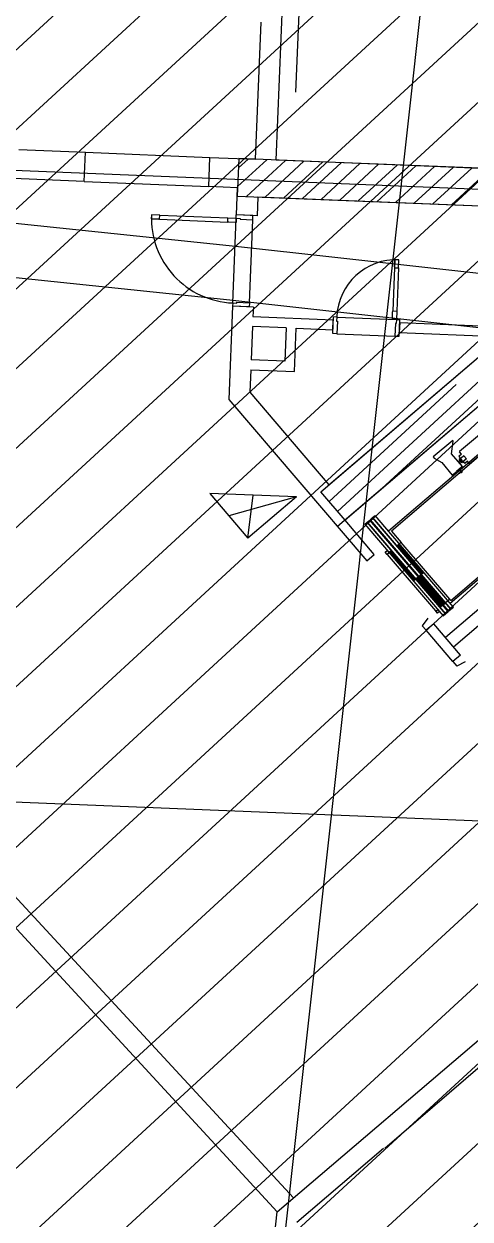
# Model space of a CAD drawing. Extents: x -678889171 to 586587, y -792238163 to 335485.
# Drawn here: x -678818938 to -678813570, y -792152163 to -792137776 of the extents above; entities that cross this region are included whole.
import ezdxf
from ezdxf.enums import TextEntityAlignment as Align

# ---------------------------------------------------------------- set-up
doc = ezdxf.new("R2010")
doc.units = 0
doc.header["$MEASUREMENT"] = 0
for name, color, linetype in [('A-FLOR-PATT', 252, 'Continuous'), ('A-SITE-PATT', 252, 'Continuous'), ('A-WALL', 252, 'Continuous')]:
    doc.layers.add(name, color=color, linetype=linetype)
doc.layers.add('BASEMENT3 LAYOUT$0$HATCH6', color=252, linetype='Continuous', lineweight=15)
doc.styles.add('Ground floor Towers$0$$Bas01-Rname$0$EN-SC', font='swissc.ttf')
doc.styles.add('Ground floor Towers$0$$Bas01-Rname$0$EN-SCL', font='swisscl.ttf')
doc.styles.add('Ground floor Towers$0$04-Ground Floor$0$V2-lower ground$0$LEVEL  FOR LICENSE LOWER GR$0$$LG- LEVEL$0$AR-SR', font='sarb.shx')

# ---------------------------------------------------------------- blocks, each defined once
blk = doc.blocks.new('A$C61C61320')
at = {"layer": 'BASEMENT3 LAYOUT$0$HATCH6'}
h = blk.add_hatch(dxfattribs=at)
h.set_pattern_fill('JIS_WOOD', color=256, scale=1000, style=0)
h.set_pattern_definition([(45, (-845711.5632553247, -470537.5133829243), (-499.9999991609842, 499.9999991609843), [])])
h.paths.add_polyline_path([(-57054.4839232408, -202715.6827627594), (-61988.72938809986, -237934.2497828866), (-80426.45722685638, -233625.2072105513), (-117920.8563015934, -232159.4412755717), (-127624.8318891085, -221284.5855308848), (-127624.8318891085, -154987.425217584), (-104462.5924733605, -154589.848100547), (-93882.62928564264, -154028.8445178776), (-93529.7361727003, -176713.0896850609), (-93352.28011348587, -178273.3977080029), (-93352.28011348587, -194674.8746110406), (-91405.28890382661, -196764.3988851835), (-82930.71560722869, -197602.72102616), (-65142.08317814791, -199622.3395659931), (-55832.26724016038, -200866.3395951205)])
blk = doc.blocks.new('GR')
at = {"layer": 'A-FLOR-PATT'}
for p, q in [((-13480, 45010), (-13480, 94940)), ((-13682.44862023259, 44184.36971354306), (-13682.44862023246, 52998.76551727529)), ((-11990, 46510), (-14569.32633613347, 9596.552753227174)), ((-13932.44862023253, 44184.37018890676), (-13932.44862023248, 45835.95936103509)), ((-16781.9768879833, 44184.37560715574), (-15980.42207913136, 44184.37408303556)), ((-15980.42274750812, 43832.86596392711, -2.200586795372253e-05), (-15980.42207913136, 44184.37408303557)), ((-15980.42207913136, 44184.37408303556), (-14480.42207913407, 44184.37123085349)), ((-14480.42274751084, 43832.86311174509, -2.200586795372134e-05), (-14480.42207913407, 44184.37123085349)), ((-14480.42207913407, 44184.37123085349), (-13932.44862023253, 44184.37018890677)), ((-14132.87216071389, 44071.43537195423), (-14021.54960906215, 44182.75792360597)), ((-14132.872160714, 43846.92896892747), (-13797.04320603551, 44182.75792360597)), ((-6632.800941976835, 44182.75792360574, -6.574195595121094e-08), (-14132.87216071383, 44182.75792360574, -6.574195595121094e-08)), ((-14132.87216071383, 44182.75792360574, -6.574195595121094e-08), (-14132.87216071383, 43732.75792360574, -6.574195595121094e-08)), ((-14022.53976087924, 43732.75496573525), (-13572.53680300852, 44182.75792360597)), ((-13798.03937642125, 43732.7489471666), (-13348.03039998189, 44182.75792360597)), ((-6631.822511630569, 44184.35630709675), (-13682.44862023259, 44184.36971354306)), ((-13573.53899196314, 43732.74292859796), (-13123.52399695513, 44182.75792360597)), ((-13349.03860750515, 43732.73691002931), (-12899.0175939285, 44182.75792360597)), ((-13124.53822304716, 43732.73089146067), (-12674.51119090186, 44182.75792360597)), ((-12900.03783858882, 43732.72487289202), (-12450.00478787487, 44182.75792360597)), ((-12675.53745413083, 43732.71885432338), (-12225.49838484824, 44182.75792360597)), ((-12451.03706967284, 43732.71283575462), (-12000.99198182148, 44182.75792360597)), ((-12226.53668521473, 43732.70681718609), (-11776.48557879485, 44182.75792360597)), ((-12002.03630075674, 43732.70079861744), (-11551.97917576821, 44182.75792360597)), ((-11777.53591629828, 43732.69478004891), (-11327.47277274122, 44182.75792360597)), ((-11553.0355318404, 43732.68876148015), (-11102.96636971459, 44182.75792360597)), ((-53765, 43935), (-6270, 43935)), ((-15980.42274750813, 43832.86491812703, 2.665143397684188e-06), (-29382.37554107659, 43832.86491812696, 2.19978351567923e-05)), ((-15980.42274750812, 43832.86596392711, -2.200586795372253e-05), (-14480.42274751084, 43832.86311174509, -2.20058679537209e-05)), ((-14132.87216071383, 43832.86491812705), (-14480.4227475074, 43832.86491812705, 5.01351442485493e-07)), ((-14132.87216071383, 43504.3825157469), (-14132.87216071383, 43832.86491812705)), ((-14132.87216071383, 43732.75792360574, -6.574195595121094e-08), (-8264.120739980135, 43732.60058987408, -6.574195595121094e-08)), ((-13885.18496600981, 43732.75128342832, 8.468405885665512e-05), (-10310.20194827867, 43732.65544269859, 8.468405885665512e-05)), ((-13885.18496600981, 43732.75128342832), (-13885.18496600981, 43504.3825157469)), ((-15055.18496600955, 43464.38251574692), (-15155.18496600952, 43464.38251574692)), ((-15155.18496600952, 43464.38251574692), (-15155.18496600952, 43414.38251574693)), ((-15055.18496600955, 43414.38251574693), (-15055.18496600955, 43464.38251574692)), ((-15055.18496600955, 43464.38251574691), (-14235.18496600978, 43464.38251574692)), ((-14235.18496600978, 43414.38251574693), (-14235.18496600978, 43464.38251574692)), ((-14235.18496600978, 43464.38251574692), (-14135.18496600981, 43464.38251574692)), ((-13935.18496600988, 43504.3825157469), (-14135.18496600981, 43504.3825157469)), ((-14135.18496600981, 43464.38251574691), (-14135.18496600981, 43504.3825157469)), ((-14135.18496600981, 43464.38251574691), (-14085.18496600983, 43464.38251574691)), ((-14135.18496600981, 43464.38251574692), (-14135.18496600981, 43414.38251574693)), ((-14135.18496600981, 42444.38251574721), (-14135.18496600981, 43464.38251574692)), ((-13885.18496600981, 43504.3825157469), (-14132.87216071383, 43504.3825157469)), ((-14085.18496600983, 43464.38251574691), (-14085.18496600983, 43454.38251574691)), ((-14085.18496600983, 43454.38251574691), (-13935.18496600988, 43454.38251574691)), ((-13935.18496600988, 43454.38251574691), (-13935.18496600988, 43504.3825157469)), ((-13935.18496600988, 42454.38251574721), (-13935.18496600988, 43454.38251574691)), ((-15155.18496600952, 43414.38251574693), (-15068.18496600954, 43414.38251574693)), ((-15068.18496600954, 43414.38251574693), (-15155.18496600952, 43414.38251574693)), ((-15155.18496600952, 43414.38251574693), (-15055.18496600955, 43414.38251574693)), ((-15055.18496600955, 43414.38251574693), (-14235.18496600978, 43414.38251574693)), ((-14222.18496600978, 43414.38251574693), (-14235.18496600978, 43414.38251574693)), ((-14135.18496600981, 43414.38251574693), (-14222.18496600978, 43414.38251574693)), ((-12158.63369813042, 43045.69490375971, 9.87880164706029e-07), (-12208.6336981304, 43045.69490375971, 9.87880164706029e-07)), ((-12208.6336981304, 43045.69490375971, 9.87880164706029e-07), (-12208.6336981304, 42958.69490375974, 9.87880164706029e-07)), ((-12208.6336981304, 42958.69490375974, 9.87880164706029e-07), (-12208.6336981304, 43045.69490375971, 9.87880164706029e-07)), ((-12208.6336981304, 43045.69490375971, 9.87880164706029e-07), (-12208.6336981304, 42945.69490375974, 9.87880164706029e-07)), ((-12158.63369813042, 42945.69490375974, 9.87880164706029e-07), (-12158.63369813042, 43045.69490375971, 9.87880164706029e-07)), ((-12208.6336981304, 42945.69490375974, 9.87880164706029e-07), (-12158.63369813042, 42945.69490375974, 9.87880164706029e-07)), ((-12208.63369813041, 42945.69490375974, 9.902279391871713e-07), (-12208.6336981304, 42425.69490375997, 1.00243636648911e-06)), ((-12158.63369813043, 42945.69490375974, 9.902279391871713e-07), (-12158.63369813042, 42425.69490375997, 1.00243636648911e-06)), ((-14135.18496600981, 42444.38251574721), (-14085.18496600983, 42444.38251574721)), ((-14135.18496600981, 42444.38251574721), (-14135.18496600981, 42404.38251574722)), ((-14085.18496600983, 42444.38251574721), (-14085.18496600983, 42454.38251574721)), ((-14085.18496600983, 42454.38251574721), (-13935.18496600988, 42454.38251574722)), ((-13935.18496600988, 42454.38251574722), (-13935.18496600988, 42404.38251574723)), ((-13885.18496600981, 42404.38251574722), (-14135.18496600981, 42404.38251574721)), ((-13935.18496600988, 42404.38251574723), (-14135.18496600981, 42404.38251574722)), ((-14135.18496600981, 42404.38251574721), (-14135.18496600981, 41281.5465861359)), ((-13885.18496600981, 42404.38251574722), (-13885.18496600981, 42290.64056044896)), ((-12918.63369813011, 42125.69490376007, 1.009479689932537e-06), (-12918.63369813011, 42325.69490376001, 1.004784140970253e-06)), ((-12878.63369813012, 42325.69490376001, 1.004784140970253e-06), (-12918.63369813011, 42325.69490376001, 1.004784140970253e-06)), ((-12878.63369813012, 42325.69490376001, 1.004784140970253e-06), (-12878.63369813012, 42275.69490376002, 1.005958028210824e-06)), ((-12878.63369813012, 42325.69490376001, 1.004784140970253e-06), (-12158.63369813042, 42325.69490376001, 1.004784140970253e-06)), ((-12208.6336981304, 42425.69490375997, 1.002741577171659e-06), (-12158.63369813042, 42425.69490375997, 1.002741577171659e-06)), ((-12208.6336981304, 42412.69490375997, 1.002741577171659e-06), (-12208.6336981304, 42425.69490375997, 1.002741577171659e-06)), ((-12208.6336981304, 42325.69490376001, 1.002741577171659e-06), (-12208.6336981304, 42412.69490375997, 1.002741577171659e-06)), ((-12158.63369813042, 42325.69490376001, 1.002741577171659e-06), (-12208.6336981304, 42325.69490376001, 1.002741577171659e-06)), ((-12158.63369813042, 42425.69490375997, 1.002741577171659e-06), (-12158.63369813042, 42325.69490376001, 1.002741577171659e-06)), ((-12158.63369813042, 42325.69490376001, 1.004784140970253e-06), (-12158.63369813042, 42275.69490376002, 1.005958028210824e-06)), ((-12158.63369813042, 42325.69490376001, 1.004784140970253e-06), (-12118.63369813044, 42325.69490376001, 1.004784140970253e-06)), ((-12118.63369813043, 42125.69490376007, 1.009479689932537e-06), (-12118.63369813044, 42325.69490376001, 1.004784140970253e-06)), ((-13885.18496600981, 42290.64056044896, 1.811560049670322e-08), (-12918.63369813011, 42290.64056044896, 1.811560049670322e-08)), ((-13885.18496600981, 42170.64056044896, 1.722992556921874e-07), (-13885.18496600981, 41770.64056044896, 1.722992556921874e-07)), ((-13480, 42170.64056044896, 1.811560049670322e-08), (-13885.18496600981, 42170.64056044896, 1.811560049670322e-08)), ((-13480, 42170.64056044896, 1.811560049665727e-08), (-13480, 41770.64056044896, -5.400327072241117e-07)), ((-13360, 41650.64056044896, 1.811560049670322e-08), (-13360, 42170.64056044896, 1.811560049670322e-08)), ((-13360, 42170.64056044896, 1.811560049670322e-08), (-12918.63369813011, 42170.64056044895, 1.811560049670322e-08)), ((-12985.04113831531, 40216.59819416385, 1.811560049670516e-08), (-10747.7615145793, 42290.57045197785, 5.204188077512392e-07)), ((-12918.63369813011, 42170.64056044896, 1.706037783857931e-08), (-12918.63369813011, 42290.64056044896, 1.424304846120755e-08)), ((-12889.302231961, 40305.35528142507, 1.811560049670518e-08), (-10747.82650965806, 42290.64056044896, 1.811560049670513e-08)), ((-12878.63369813012, 42275.69490376002, 1.005958028210824e-06), (-12868.63369813013, 42275.69490376002, 1.005958028210824e-06)), ((-12868.63369813013, 42275.69490376002, 1.005958028210824e-06), (-12868.63369813012, 42125.69490376007, 1.009479689932537e-06)), ((-12168.63369813042, 42275.69490376002, 1.005958028210824e-06), (-12168.63369813042, 42125.69490376007, 1.009479689932537e-06)), ((-12158.63369813042, 42275.69490376002, 1.005958028210824e-06), (-12168.63369813042, 42275.69490376002, 1.005958028210824e-06)), ((-12118.63369813044, 42290.64056044896, 1.811560049670322e-08), (-10747.82650965805, 42290.64056044896, 1.811560049670322e-08)), ((-12118.63369813044, 42290.64056044896, 1.424304846120749e-08), (-12118.63369813044, 42170.64056044895, 1.811560049670322e-08)), ((-12118.63369813044, 42170.64056044896, 1.811560049670322e-08), (-10877.26739626087, 42170.64056044895, 1.811560049670322e-08)), ((-12868.63369813012, 42125.69490376007, 1.009479689932537e-06), (-12918.63369813011, 42125.69490376007, 1.009479689932537e-06)), ((-12868.63369813013, 42125.69490376007, 1.009479689932537e-06), (-12168.63369813042, 42125.69490376007, 1.009479689932537e-06)), ((-12772.09693225132, 39987.46270125448, 8.856752772241227e-09), (-10620.82554693481, 42138.73408657098, 8.856752772241227e-09)), ((-12250.48091501379, 40284.57231546528, 8.856752772241227e-09), (-10512.82088654393, 42022.23234393514, 8.856752772241227e-09)), ((-12168.63369813042, 42125.69490376007, 1.009479689932537e-06), (-12118.63369813043, 42125.69490376007, 1.009479689932537e-06)), ((-13480, 41770.64056044896, 1.811560049670322e-08), (-13885.18496600981, 41770.64056044896, 1.811560049670322e-08)), ((-13885.18496600981, 41650.64056044896), (-13885.18496600981, 41379.60141180374)), ((-13885.18496600981, 41650.64056044896, 1.811560049670322e-08), (-13360, 41650.64056044896, 1.811560049670322e-08)), ((-10772.17054085212, 41654.97545971321, 1.811583557541593e-08), (-12679.02260542693, 39887.31143557965, 1.811560049670516e-08)), ((-10772.16997873417, 41654.97598080014, 1.811560049670516e-08), (-12112.06786069001, 40412.82008826701, 1.811560049670516e-08)), ((-12880.2388303295, 40103.82720620303, 8.856752772241227e-09), (-11409.74036573251, 41574.32567080002, 8.856752772241227e-09)), ((-13885.18496600981, 41379.60141180374), (-12889.302231961, 40305.35528142507, 1.81155917500238e-08)), ((-14135.18496600981, 41281.5465861359), (-12398.4130688522, 39408.11267059166)), ((-10575.65756517858, 41234.16749264095, -1.580818474063479e-08), (-12150.29866549175, 39774.46620327191, -1.535277412321857e-08)), ((-10576.70907708842, 41206.40820597554, -1.580374321783511e-08), (-12116.77721911122, 39778.75624631318, -1.535833163593102e-08)), ((-11036.64300460153, 41042.38228947577, -1.571124618406145e-08), (-11336.9365408016, 40770.23706291781, -1.562535876993317e-08)), ((-11423.77015332464, 40896.22690521755, -1.563214091938233e-08), (-11651.26525650645, 40690.05627903727, -1.556707469655789e-08)), ((-11430.66493149448, 40738.32993077575, -1.560674377461494e-08), (-11416.76035203447, 40888.49207170941, -1.563196969574418e-08)), ((-11416.76035203447, 40888.49207170941, -1.563196969574418e-08), (-11423.77015332464, 40896.22690521755, -1.563214091938233e-08)), ((-10904.69380384608, 40896.78542343944, -1.570802315087248e-08), (-11204.98734004621, 40624.64019688142, -1.562213573674419e-08)), ((-11294.59231821549, 40588.18316267574, -1.56034200216388e-08), (-11430.66493149448, 40738.32993077575, -1.560674377461494e-08)), ((-11309.93526291579, 40735.87105200424, -1.562399299721614e-08), (-11341.78457736122, 40707.00716433902, -1.561488372602072e-08)), ((-11309.93526291579, 40735.87105200424, -1.562399299721614e-08), (-11337.14978557162, 40765.90040562425, -1.562465774781136e-08)), ((-11282.81469041336, 40719.8441189283, -1.562547748343294e-08), (-11315.57398527156, 40690.15554875829, -1.561610794734621e-08)), ((-11249.82739022456, 40683.44490241919, -1.562467172513569e-08), (-11282.81469041336, 40719.8441189283, -1.562547748343294e-08)), ((-11651.26525650645, 40690.05627903727, -1.556707469655789e-08), (-11638.48267768335, 40675.95158264001, -1.55667624652177e-08)), ((-11638.48267768335, 40675.95158264001, -1.55667624652177e-08), (-11543.14695866196, 40625.61867373164, -1.557290853546857e-08)), ((-11543.14695866196, 40625.61867373164, -1.557290853546857e-08), (-11412.4347816637, 40481.38677831429, -1.556971571821572e-08)), ((-11304.37460765231, 40579.31782574995, -1.560062217405735e-08), (-11361.24838344776, 40527.77516920491, -1.558435561835124e-08)), ((-11351.44568794337, 40656.40329500943, -1.560565621723709e-08), (-11355.20648231247, 40655.06672301119, -1.560490060250999e-08)), ((-11355.20648231247, 40655.06672301119, -1.560490060250999e-08), (-11321.39449961891, 40617.75752608936, -1.560407470025531e-08)), ((-11336.09310145958, 40641.52015315613, -1.560559901397944e-08), (-11351.44568794337, 40656.40329500943, -1.560565621723709e-08)), ((-11341.78457736122, 40707.00716433902, -1.561488372602072e-08), (-11321.57985599554, 40684.71264422716, -1.561439019906365e-08)), ((-11319.21390692249, 40686.85681873943, -1.561506688778102e-08), (-11337.41351517709, 40670.36316864494, -1.560986158995505e-08)), ((-11325.86796011095, 40657.62344286686, -1.560957957455103e-08), (-11337.41351517709, 40670.36316864494, -1.560986158995505e-08)), ((-11325.01408993459, 40651.56066265108, -1.560876773903099e-08), (-11336.09310145958, 40641.52015315613, -1.560559901397944e-08)), ((-11333.00054206687, 40638.10772660842, -1.560552347413908e-08), (-11321.92153054185, 40648.14823610339, -1.560869219919063e-08)), ((-11319.69541151164, 40621.36904911949, -1.5604880674876e-08), (-11333.00054206687, 40638.10772660842, -1.560552347413908e-08)), ((-11332.81149555006, 40553.54649747744, -1.559248889620429e-08), (-11294.59231821549, 40588.18316267574, -1.56034200216388e-08)), ((-11329.82668104279, 40693.8124483544, -1.561459163863796e-08), (-11321.57985599554, 40684.71264422716, -1.561439019906365e-08)), ((-11313.24203290703, 40675.69530835035, -1.561421478597847e-08), (-11329.16669012979, 40661.26336451776, -1.560966015038076e-08)), ((-11325.86796011095, 40657.62344286686, -1.560957957455103e-08), (-11329.16669012979, 40661.26336451776, -1.560966015038076e-08)), ((-11309.94330288819, 40672.0553866995, -1.561413421014874e-08), (-11325.86796011095, 40657.62344286686, -1.560957957455103e-08)), ((-11309.94330288819, 40672.0553866995, -1.561413421014874e-08), (-11325.86796011095, 40657.62344286686, -1.560957957455103e-08)), ((-11325.58844948991, 40550.14832126286, -1.559301869468795e-08), (-11301.80101189698, 40574.19206076177, -1.560020619513478e-08)), ((-11320.77344381023, 40656.0253178295, -1.561007661747152e-08), (-11325.01408993459, 40651.56066265108, -1.560876773903099e-08)), ((-11321.92153054185, 40648.14823610339, -1.560869219919063e-08), (-11317.06237253896, 40651.93040597224, -1.560998596966308e-08)), ((-11321.39449961891, 40617.75752608936, -1.560407470025531e-08), (-11319.69541151164, 40621.36904911949, -1.5604880674876e-08)), ((-11309.21669256856, 40666.49878563941, -1.5613381981591e-08), (-11320.77344381023, 40656.0253178295, -1.561007661747152e-08)), ((-11316.60483840251, 40691.29302427421, -1.561613312729299e-08), (-11320.24476005335, 40687.99429425535, -1.561509206772782e-08)), ((-11319.21390692249, 40686.85681873943, -1.561506688778102e-08), (-11320.24476005335, 40687.99429425535, -1.561509206772782e-08)), ((-11317.06237253896, 40651.93040597224, -1.560998596966308e-08), (-11305.50562129734, 40662.40387378218, -1.561329133378256e-08)), ((-11315.57398527156, 40690.15554875829, -1.561610794734621e-08), (-11316.60483840251, 40691.29302427421, -1.561613312729299e-08)), ((-11300.04711283147, 40661.13562174675, -1.561389248265958e-08), (-11315.97177005425, 40646.70367791408, -1.560933784706186e-08)), ((-11300.04711283147, 40661.13562174675, -1.561389248265958e-08), (-11315.97177005425, 40646.70367791408, -1.560933784706186e-08)), ((-11312.67304003536, 40643.06375626318, -1.560925727123214e-08), (-11315.97177005425, 40646.70367791408, -1.560933784706186e-08)), ((-11304.42621498823, 40633.96395213587, -1.560905583165781e-08), (-11315.97177005425, 40646.70367791408, -1.560933784706186e-08)), ((-11296.74838281266, 40657.49570009579, -1.561381190682984e-08), (-11313.24203290703, 40675.69530835035, -1.561421478597847e-08)), ((-11296.74838281266, 40657.49570009579, -1.561381190682984e-08), (-11312.67304003536, 40643.06375626318, -1.560925727123214e-08)), ((-11309.44806677895, 40671.26118099594, -1.561408384388912e-08), (-11310.26760038809, 40667.6583901246, -1.561340765139999e-08)), ((-11310.26760038809, 40667.6583901246, -1.561340765139999e-08), (-11304.45471347787, 40661.244269297, -1.561326566397356e-08)), ((-11304.47476816649, 40661.26639826624, -1.561326615383576e-08), (-11310.24754569947, 40667.6362611554, -1.56134071615378e-08)), ((-11305.50562129734, 40662.40387378218, -1.561329133378256e-08), (-11309.21669256856, 40666.49878563941, -1.5613381981591e-08)), ((-11300.78890047938, 40661.7063866623, -1.561387233233609e-08), (-11304.45471347787, 40661.244269297, -1.561326566397356e-08)), ((-11286.22660673357, 40650.45760223034, -1.561426112948378e-08), (-11304.42621498823, 40633.96395213587, -1.560905583165781e-08)), ((-11301.80101189698, 40574.19206076177, -1.560020619513478e-08), (-11304.37460765231, 40579.31782574995, -1.560062217405735e-08)), ((-11288.59255580674, 40648.31342771806, -1.56135844407664e-08), (-11268.38783444103, 40626.01890760623, -1.561309091380934e-08)), ((-11280.34573075952, 40639.21362359075, -1.561338300119208e-08), (-11288.59255580674, 40648.31342771806, -1.56135844407664e-08)), ((-11288.59255580674, 40648.31342771806, -1.56135844407664e-08), (-11280.34573075952, 40639.21362359075, -1.561338300119208e-08)), ((-11286.22660673357, 40650.45760223034, -1.561426112948378e-08), (-11285.19575360278, 40649.32012671445, -1.561423594953699e-08)), ((-11281.55583195182, 40652.61885673331, -1.561527700910218e-08), (-11285.19575360278, 40649.32012671445, -1.561423594953699e-08)), ((-11249.82739022456, 40683.44490241919, -1.562467172513569e-08), (-11282.58668508273, 40653.75633224921, -1.561530218904896e-08)), ((-11282.58668508273, 40653.75633224921, -1.561530218904896e-08), (-11281.55583195182, 40652.61885673331, -1.561527700910218e-08)), ((-11236.53851999561, 40654.88279527147, -1.562220018500476e-08), (-11268.38783444103, 40626.01890760623, -1.561309091380934e-08)), ((-11209.32399733982, 40624.85344165148, -1.562153543440954e-08), (-11236.53851999561, 40654.88279527147, -1.562220018500476e-08)), ((-11412.4347816637, 40481.38677831429, -1.556971571821572e-08), (-11332.81149555006, 40553.54649747744, -1.559248889620429e-08)), ((-11361.24838344776, 40527.77516920491, -1.558435561835124e-08), (-11356.39983666062, 40524.71111047854, -1.558459030165692e-08)), ((-11356.39983666062, 40524.71111047854, -1.558459030165692e-08), (-11330.13835155353, 40546.02490873928, -1.559171737023147e-08)), ((-11330.13835155353, 40546.02490873928, -1.559171737023147e-08), (-11322.71620901104, 40537.8350850247, -1.559153607461458e-08)), ((-11318.16630694736, 40541.95849754831, -1.559283739907107e-08), (-11325.58844948991, 40550.14832126286, -1.559301869468795e-08)), ((-11310.9502329856, 40520.7373774759, -1.559061306732219e-08), (-11324.82743427972, 40508.16096927887, -1.558664402772989e-08)), ((-11324.82743427972, 40508.16096927887, -1.558664402772989e-08), (-11323.38423989643, 40506.56850355665, -1.558660877580439e-08)), ((-11323.38423989643, 40506.56850355665, -1.558660877580439e-08), (-11286.9850233873, 40539.55580374551, -1.559701937145631e-08)), ((-11322.71620901104, 40537.8350850247, -1.559153607461458e-08), (-11319.95776710648, 40532.04815920402, -1.559104495749049e-08)), ((-11319.95776710648, 40532.04815920402, -1.559104495749049e-08), (-11302.63943450744, 40512.93857053671, -1.559062193438441e-08)), ((-11312.6779238047, 40538.64561924172, -1.559312707662085e-08), (-11318.16630694736, 40541.95849754831, -1.559283739907107e-08)), ((-11295.35959120555, 40519.53603057448, -1.55927040535148e-08), (-11312.6779238047, 40538.64561924172, -1.559312707662085e-08)), ((-11302.70340793842, 40511.63757334863, -1.559041162774787e-08), (-11310.9502329856, 40520.7373774759, -1.559061306732219e-08)), ((-11294.05859401746, 40519.47205714348, -1.559288414421521e-08), (-11302.70340793842, 40511.63757334863, -1.559041162774787e-08)), ((-11302.63943450744, 40512.93857053671, -1.559062193438441e-08), (-11295.35959120555, 40519.53603057448, -1.55927040535148e-08)), ((-11288.42821777059, 40541.14826946778, -1.559705462338181e-08), (-11302.30541906468, 40528.57186127079, -1.559308558378952e-08)), ((-11302.30541906468, 40528.57186127079, -1.559308558378952e-08), (-11294.05859401746, 40519.47205714348, -1.559288414421521e-08)), ((-11286.9850233873, 40539.55580374551, -1.559701937145631e-08), (-11288.42821777059, 40541.14826946778, -1.559705462338181e-08)), ((-12112.06786069001, 40412.82008826701, 1.811560049670516e-08), (-12767.02443919418, 39805.72910138726, 1.811560049670516e-08)), ((-9507.677753963055, 40290.91608224251), (-11414.49706156044, 38523.28369836474)), ((-11375.77319757984, 38938.95304458956, -1.533680915904714e-08), (-9801.132097266673, 40398.65433395858, -1.579221977646336e-08)), ((-11368.95952595491, 38972.0538862061, -1.534291718776551e-08), (-9828.89138393206, 40399.70584586841, -1.57883287696696e-08)), ((-13273.11040517462, 40142.21149128448, 1.726823701028289e-08), (-14315.52185486403, 40142.21149128448, 1.726823701028289e-08)), ((-14315.52185486403, 40142.21149128448, 2.674096465450067e-06), (-13836.99019437043, 39622.75568773365, 3.346632232823478e-06)), ((-13273.11040517462, 40142.21149128448, 1.726823701028289e-08), (-14076.25602461723, 39882.48358950907)), ((-13273.11040517462, 40142.21149128448, 2.385686289719166e-06), (-13836.99019437042, 39622.75568773365, 1.940585762294814e-06)), ((-13836.99019437042, 39622.75568773365, 1.940585762294814e-06), (-13794.31613001933, 40142.21149128448)), ((-12679.02260542693, 39887.31143557965, 1.811560049670516e-08), (-12985.04113831531, 40216.59819416385, 1.811560049670516e-08)), ((-9405.745040736361, 40180.95706174408, 1.811560049670516e-08), (-11312.51697446798, 38413.27906610316, 1.811560049670516e-08)), ((-12310.40324277463, 39489.68638358643, 1.811560049670516e-08), (-12679.02260542384, 39887.31143558252, 1.811560049670516e-08)), ((-12439.83427080809, 39846.95905123477, -1.532169387353456e-08), (-12411.02347223283, 39873.66682599036, -1.5330026403128e-08)), ((-12411.02347223283, 39873.66682599036, -1.5330026403128e-08), (-12382.21267365757, 39900.37460074596, -1.533835893272145e-08)), ((-11425.26378579915, 38810.28644221283, -1.530970735781897e-08), (-12411.02347223263, 39873.66682599053, -1.533002640312806e-08)), ((-12411.02347223263, 39873.66682599053, -1.533002640312806e-08), (-11425.26378579915, 38810.28644221283, -1.530970735781897e-08)), ((-11396.45298722392, 38836.99421696846, -1.531803988741242e-08), (-12382.2126736574, 39900.37460074609, -1.533835893272149e-08)), ((-12377.87882926688, 39904.39209923731, -1.533961234770557e-08), (-12349.06803069165, 39931.09987399287, -1.5347944877299e-08)), ((-12377.87882926673, 39904.39209923743, -1.533961234770561e-08), (-11392.11914283328, 38841.01171545982, -1.531929330239652e-08)), ((-12349.06803069165, 39931.09987399287, -1.5347944877299e-08), (-12320.25723211639, 39957.8076487485, -1.535627740689245e-08)), ((-12349.06803069147, 39931.09987399303, -1.534794487729905e-08), (-11363.30834425805, 38867.71949021539, -1.532762583198996e-08)), ((-11363.30834425805, 38867.71949021539, -1.532762583198996e-08), (-12349.06803069147, 39931.09987399303, -1.534794487729905e-08)), ((-11334.49754568277, 38894.427264971, -1.533595836158341e-08), (-12320.25723211622, 39957.80764874866, -1.53562774068925e-08)), ((-12439.83427080791, 39846.95905123493, -1.532169387353461e-08), (-11454.07458437444, 38783.57866745728, -1.530137482822553e-08)), ((-12116.77721911122, 39778.75624631318, -1.535833163593102e-08), (-11994.164253186, 39646.48848921562, -1.535580426699475e-08)), ((-12017.21289204614, 39625.12226941114, -1.534913824332e-08), (-12043.1426107639, 39601.08527213113, -1.53416389666859e-08)), ((-12043.1426107639, 39601.08527213113, -1.53416389666859e-08), (-11737.21719083621, 39271.07067026907, -1.533533305607274e-08)), ((-12034.49937119137, 39609.09760455778, -1.534413872556393e-08), (-11728.57395126368, 39279.08300269573, -1.533783281495076e-08)), ((-12025.85613161873, 39617.10993698445, -1.534663848444196e-08), (-11719.93071169109, 39287.09533512241, -1.53403325738288e-08)), ((-11711.28747211851, 39295.10766754907, -1.534283233270683e-08), (-12017.21289204614, 39625.12226941114, -1.534913824332e-08)), ((-11994.164253186, 39646.48848921562, -1.535580426699475e-08), (-12014.33181218861, 39627.79304688668, -1.534997149627934e-08)), ((-11382.31341333076, 38986.4592854916, -1.535580426699475e-08), (-11994.164253186, 39646.48848921562, -1.535580426699475e-08)), ((-12398.4130688522, 39408.11267059166), (-12310.40324277387, 39489.68638358713)), ((-12179.36460676527, 39519.74972798641, -1.530918380762327e-08), (-12156.31596790507, 39541.11594779087, -1.531584983129802e-08)), ((-12156.95748974051, 39495.57822956847, -1.530872193924669e-08), (-12179.36460676527, 39519.74972798641, -1.530918380762327e-08)), ((-12133.90885088034, 39516.94444937293, -1.531538796292144e-08), (-12156.95748974051, 39495.57822956847, -1.530872193924669e-08)), ((-12156.95748974051, 39495.57822956847, -1.530872193924669e-08), (-11522.69953286057, 38811.37752742653, -1.529564824964379e-08)), ((-12156.31596790507, 39541.11594779087, -1.531584983129802e-08), (-12133.90885088034, 39516.94444937293, -1.531538796292144e-08)), ((-12105.09805230505, 39543.65222412855, -1.532372049251489e-08), (-12131.02777102281, 39519.61522684849, -1.531622121588079e-08)), ((-12131.02777102281, 39519.61522684849, -1.531622121588079e-08), (-11825.10235109515, 39189.60062498647, -1.530991530526763e-08)), ((-12122.38453145023, 39527.62755927518, -1.531872097475883e-08), (-11816.45911152259, 39197.61295741314, -1.531241506414566e-08)), ((-12113.74129187764, 39535.63989170186, -1.532122073363685e-08), (-11807.81587194998, 39205.62528983977, -1.531491482302369e-08)), ((-11799.17263237742, 39213.63762226645, -1.531741458190172e-08), (-12105.09805230505, 39543.65222412855, -1.532372049251489e-08)), ((-11737.21719083621, 39271.07067026907, -1.533533305607274e-08), (-11711.28747211851, 39295.10766754907, -1.534283233270683e-08)), ((-11825.10235109515, 39189.60062498647, -1.530991530526763e-08), (-11799.17263237742, 39213.63762226645, -1.531741458190172e-08)), ((-11770.36183380219, 39240.34539702207, -1.532574711149517e-08), (-11796.29155251989, 39216.30839974201, -1.531824783486107e-08)), ((-11796.29155251989, 39216.30839974201, -1.531824783486107e-08), (-11490.3661325924, 38886.29379788016, -1.531194192424791e-08)), ((-11787.64831294733, 39224.32073216872, -1.53207475937391e-08), (-11481.72289301976, 38894.3061303068, -1.531444168312595e-08)), ((-11779.00507337472, 39232.33306459542, -1.532324735261714e-08), (-11473.07965344726, 38902.31846273349, -1.531694144200397e-08)), ((-11464.43641387468, 38910.33079516017, -1.5319441200882e-08), (-11770.36183380219, 39240.34539702207, -1.532574711149517e-08)), ((-11740.09827069379, 39268.3998927935, -1.533449980311339e-08), (-11766.02798941146, 39244.36289551343, -1.532700052647929e-08)), ((-11766.02798941146, 39244.36289551343, -1.532700052647929e-08), (-11460.10256948395, 38914.34829365153, -1.532069461586613e-08)), ((-11757.38474983891, 39252.37522794015, -1.532950028535732e-08), (-11451.45932991133, 38922.36062607823, -1.532319437474417e-08)), ((-11748.74151026632, 39260.38756036683, -1.533200004423536e-08), (-11442.81609033886, 38930.37295850492, -1.532569413362219e-08)), ((-11434.17285076625, 38938.38529093161, -1.532819389250023e-08), (-11740.09827069379, 39268.3998927935, -1.533449980311339e-08)), ((-11545.1066498853, 38835.54902584447, -1.529611011802037e-08), (-11522.0580110251, 38856.91524564892, -1.530277614169512e-08)), ((-11522.0580110251, 38856.91524564892, -1.530277614169512e-08), (-11499.65089400037, 38832.74374723098, -1.530231427331854e-08)), ((-11490.3661325924, 38886.29379788016, -1.531194192424791e-08), (-11464.43641387468, 38910.33079516017, -1.5319441200882e-08)), ((-11382.31341333076, 38986.4592854916, -1.534319244576842e-08), (-11460.10256948395, 38914.34829365153, -1.532069461586613e-08)), ((-11460.10256948395, 38914.34829365153, -1.532069461586613e-08), (-11434.17285076625, 38938.38529093161, -1.532819389250023e-08)), ((-11392.11914283328, 38841.01171545982, -1.531929330239652e-08), (-11363.30834425805, 38867.71949021539, -1.532762583198996e-08)), ((-11368.95952595491, 38972.0538862061, -1.534291718776551e-08), (-11382.31341333076, 38986.4592854916, -1.534319244576842e-08)), ((-11363.30834425805, 38867.71949021539, -1.532762583198996e-08), (-11334.49754568277, 38894.427264971, -1.533595836158341e-08)), ((-11637.77951987977, 38749.63605569967, 1.811560049670516e-08), (-11699.66106691871, 38654.1299283677, 1.811560049670516e-08)), ((-11522.69953286057, 38811.37752742653, -1.529564824964379e-08), (-11545.1066498853, 38835.54902584447, -1.529611011802037e-08)), ((-11499.65089400037, 38832.74374723098, -1.530231427331854e-08), (-11522.69953286057, 38811.37752742653, -1.529564824964379e-08)), ((-11454.07458437444, 38783.57866745728, -1.530137482822553e-08), (-11425.26378579915, 38810.28644221283, -1.530970735781897e-08)), ((-11425.26378579915, 38810.28644221283, -1.530970735781897e-08), (-11396.45298722392, 38836.99421696846, -1.531803988741242e-08)), ((-11699.66106691871, 38654.1299283677, 1.811560049670516e-08), (-11650.70372342466, 38601.30988220396, 1.811560049670516e-08)), ((-11562.56517572093, 38683.00290347893, 1.811560049670516e-08), (-11650.57500179927, 38601.42919048345, 1.811560049670516e-08)), ((-11314.47109765833, 38238.87815301314, 1.811560049670516e-08), (-11650.56700949218, 38601.42056928275, 1.811560049670516e-08)), ((-11226.46926388708, 38320.46048720932, 1.811560049670516e-08), (-11562.56517572093, 38683.00290347892, 1.811560049670516e-08)), ((-11226.46926388708, 38320.46048720932, 1.811560049670516e-08), (-11314.47908996541, 38238.88677421386, 1.811560049670516e-08)), ((-11314.5946379345, 38238.76363268775, 1.811560049670516e-08), (-11265.62412411944, 38185.93975777756, 1.811560049670516e-08)), ((-11165.71304746444, 38240.42391260622, 1.811560049670516e-08), (-11265.62412411932, 38185.93975777757, 1.811560049670516e-08)), ((-53845, 36335), (-6270, 36335)), ((-12967.97582050514, 31710.65593828653, 8.679373104124401e-09), (-17606.68999591272, 36339.41372428914)), ((-13156.30186422808, 31536.09269941139), (-17709.62288910423, 36089.41372428756, 5.351912865618894e-09)), ((-13156.30332261497, 31536.07181742955, 3.147804011453147e-06), (-10021.65677371153, 34441.96450865495, -2.407556486220012e-08)), ((-11893.91392221069, 32353.03068407844, -1.433400699117246e-07), (-10180.95083895721, 33953.40453137742, -7.256712234380176e-08)), ((-12913.80128111598, 31419.99811734594, 4.206585423915572e-06), (-11908.13560890476, 32352.25593667649, 2.047487921674024e-06)), ((-13560.83732210691, 25744.05485625766), (-13156.30332261497, 31536.07181742955, 8.978139202865849e-07))]:
    blk.add_line(p, q, dxfattribs=at)
for centre, radius, start, end in [((-55663.02808184421, -578856.4866396398), 623364.7764122983, 74.61102897088065, 88.715678869106), ((-55662.04957572921, -578844.685925062), 622702.9587305912, 74.61095202551606, 88.71574447441284), ((-14135.18496600981, 43464.38251574692), 1019.999999999706, 180, 270), ((-12158.63369813042, 42325.69490376001, 1.004784140970253e-06), 719.9999999997044, 90, 180), ((-11334.87483453978, 40767.96211188603, -1.56253084100396e-08), 3.070184832730834, 132.1848842899774, 222.1848842896974), ((-11310.92649393709, 40669.29982547522, -1.561356499192491e-08), 2.456147866184668, 52.99180716223785, 76.41375061774893), ((-11302.88583951606, 40660.42751645114, -1.561336858833996e-08), 2.456147866184668, 7.956017960771964, 31.37796141423735), ((-11301.58484232798, 40660.36354302012, -1.561354867904036e-08), 1.228073933092334, 20.16057145201178, 35.40749227001621), ((-11207.04904630798, 40626.91514791325, -1.562218609663777e-08), 3.070184832730834, 222.1848842896974, 312.1848842899774)]:
    blk.add_arc(centre, radius, start, end, dxfattribs=at)
at = {"layer": 'A-FLOR-PATT', "style": 'Ground floor Towers$0$04-Ground Floor$0$V2-lower ground$0$LEVEL  FOR LICENSE LOWER GR$0$$LG- LEVEL$0$AR-SR', "flags": 12}
for tag, p in [('L', (30296.07288644527, 72859.53473235783)), ('P', (30237.50458115668, 72203.99769414036))]:
    blk.add_attdef(tag, text='', height=500, dxfattribs=at).set_placement(p, align=Align.RIGHT)
at = {"layer": 'A-FLOR-PATT'}
for tag, p, height, style in [('N', (85492.25876324323, 56633.4995742733), 250, 'Ground floor Towers$0$$Bas01-Rname$0$EN-SC'), ('N', (89389.48149106537, 56633.4995742733), 250, 'Ground floor Towers$0$$Bas01-Rname$0$EN-SC'), ('N', (94597.61363499537, 56633.4995742733), 250, 'Ground floor Towers$0$$Bas01-Rname$0$EN-SC'), ('AN', (85922.66280553787, 56313.08159666645), 200, 'Ground floor Towers$0$$Bas01-Rname$0$EN-SCL'), ('AN', (89819.88553336001, 56313.08159666645), 200, 'Ground floor Towers$0$$Bas01-Rname$0$EN-SCL'), ('AN', (95028.01767729002, 56313.08159666645), 200, 'Ground floor Towers$0$$Bas01-Rname$0$EN-SCL'), ('SN', (85299.47460008037, 56025.08594095582), 200, 'Ground floor Towers$0$$Bas01-Rname$0$EN-SCL'), ('F', (85927.04975899268, 56008.67972904726), 200, 'Ground floor Towers$0$$Bas01-Rname$0$EN-SCL'), ('SN', (89196.69732790251, 56025.08594095582), 200, 'Ground floor Towers$0$$Bas01-Rname$0$EN-SCL'), ('F', (89824.27248681482, 56008.67972904726), 200, 'Ground floor Towers$0$$Bas01-Rname$0$EN-SCL'), ('SN', (94404.82947183252, 56025.08594095582), 200, 'Ground floor Towers$0$$Bas01-Rname$0$EN-SCL'), ('F', (95032.40463074483, 56008.67972904726), 200, 'Ground floor Towers$0$$Bas01-Rname$0$EN-SCL')]:
    blk.add_attdef(tag, p, '', height=height, dxfattribs=dict(at, style=style))
at = {"layer": 'A-FLOR-PATT', "style": 'Ground floor Towers$0$$Bas01-Rname$0$EN-SCL', "width": 0.8}
for p in [(85305.16036184286, 56295.1433535593), (89202.383089665, 56295.1433535593), (94410.51523359501, 56295.1433535593)]:
    blk.add_attdef('FN', p, '', height=250, dxfattribs=at)

msp = doc.modelspace()

# ---------------------------------------------------------------- block references
at = {"layer": 'A-SITE-PATT', "rotation": 357.6731745000001}
msp.add_blockref('A$C61C61320', (-678706236.4347705, -791940527.995869, -212772), dxfattribs=at)

# ---------------------------------------------------------------- next in the draw order: block references
at = {"layer": 'A-WALL', "rotation": 357.6731745000001}
msp.add_blockref('GR', (-678804025.0995113, -792184118.4910543, -212772), dxfattribs=at)

doc.saveas('drawing.dxf')
